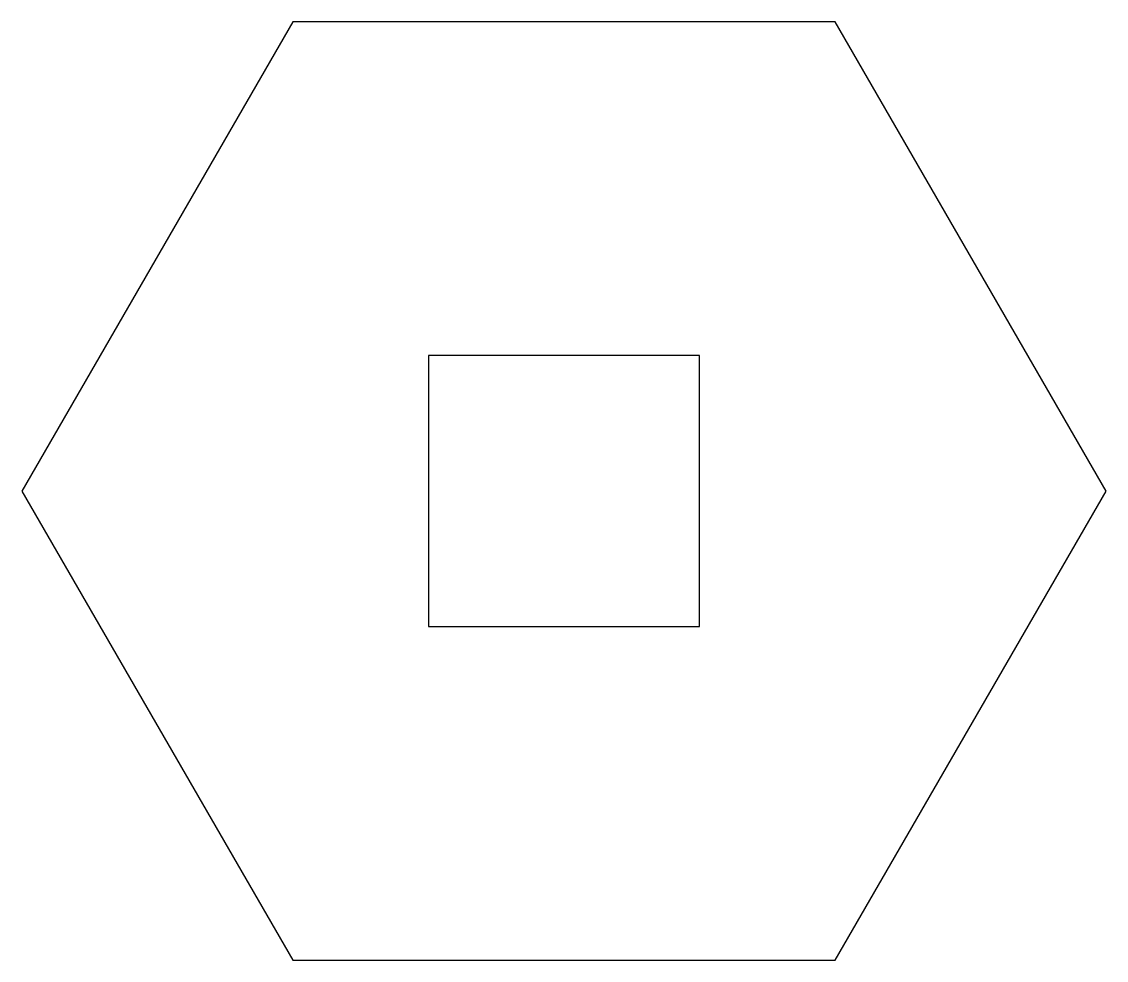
# Model space of a CAD drawing. Header units: metres. Extents: x 3 to 27, y 4.6 to 25.4.
import ezdxf

# ---------------------------------------------------------------- set-up
doc = ezdxf.new("R2010")
doc.units = ezdxf.units.M
doc.layers.add('BOUNDARY', color=7, linetype='Continuous')
doc.layers.add('HOLE', color=1, linetype='Continuous')

msp = doc.modelspace()

# ---------------------------------------------------------------- linework, layer by layer
at = {"layer": 'BOUNDARY'}
msp.add_lwpolyline([(27, 15), (21, 25.392), (9, 25.392), (3, 15), (9, 4.608), (21, 4.608)], close=True, dxfattribs=at)
at = {"layer": 'HOLE'}
msp.add_lwpolyline([(12, 12), (18, 12), (18, 18), (12, 18)], close=True, dxfattribs=at)

doc.saveas('drawing.dxf')
